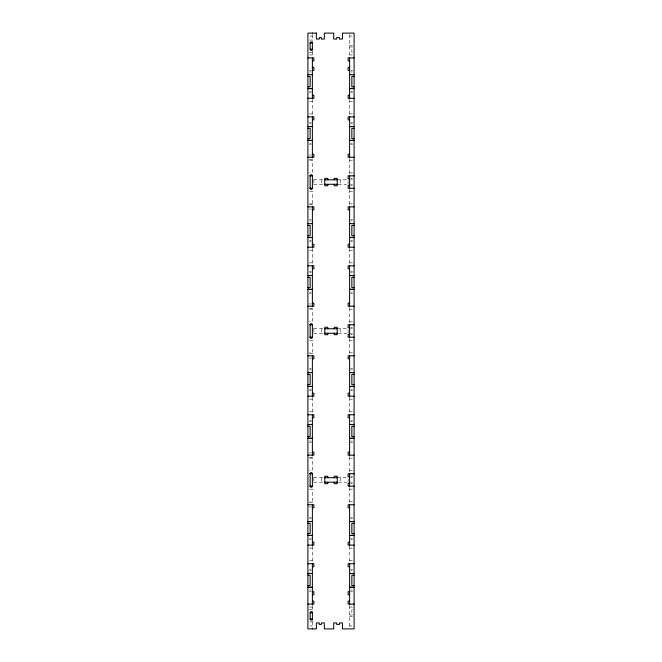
<?xml version="1.0" encoding="UTF-8"?>
<svg xmlns="http://www.w3.org/2000/svg" width="662" height="662" viewBox="0 0 662 662"><rect width="100%" height="100%" fill="white"/><g stroke="black" fill="none" stroke-linecap="round" stroke-linejoin="round"><path stroke-width="0.5" stroke-dasharray="3.31 2.48" d="M310.147 36.079L312.381 36.079M349.619 36.079L351.853 36.079M309.593 40.051L312.381 40.051M349.619 45.513L352.416 45.513M349.619 47.002L352.598 47.002M312.381 52.215L309.593 52.215L310.147 52.199L310.147 51.239M352.407 52.215L351.853 52.215L351.853 47.002M309.593 54.946L312.381 54.946M349.619 54.946L352.416 54.946M309.402 70.47L311.264 70.47M350.736 70.47L352.598 70.47M309.593 71.959L311.264 71.959M350.736 71.959L352.416 71.959M309.593 91.323L311.264 91.323M350.736 91.323L352.416 91.323M309.402 92.812L311.264 92.812M350.736 92.812L352.598 92.812M309.593 101.245L312.381 101.245M349.619 101.245L352.416 101.245M309.593 113.905L312.381 113.905M349.619 113.905L352.416 113.905M309.402 122.338L311.264 122.338M350.736 122.338L352.598 122.338M309.593 123.827L311.264 123.827M350.736 123.827L352.416 123.827M309.593 143.191L311.264 143.191M350.736 143.191L352.416 143.191M309.402 144.68L311.264 144.68M350.736 144.68L352.598 144.68M309.402 154.991L311.264 154.991M309.402 159.459L312.381 159.459L312.381 158.806M309.7 160.204L312.381 160.204L312.381 172.865L309.7 172.865M349.619 160.204L352.407 160.204M349.619 172.865L352.407 172.865M350.736 178.326L352.407 178.326M313.556 179.816L324.794 179.816M337.206 179.816L346.673 179.816M350.736 179.816L352.407 179.816M313.556 184.284L323.801 184.284M338.199 184.284L346.673 184.284M350.736 184.284L352.407 184.284M350.736 185.774L352.407 185.774M309.7 191.235L312.381 191.235L312.381 206.056M349.619 191.235L352.416 191.235M309.7 203.896L312.381 203.896M349.619 203.896L352.416 203.896M309.402 204.641L312.381 204.641M309.402 209.109L311.264 209.109M309.402 219.42L311.264 219.42M350.736 219.42L352.598 219.42M309.593 220.909L311.264 220.909M350.736 220.909L352.416 220.909M309.593 240.273L311.264 240.273M350.736 240.273L352.416 240.273M309.402 241.762L311.264 241.762M350.736 241.762L352.598 241.762M309.593 250.195L312.381 250.195M349.619 250.195L352.416 250.195M309.593 262.855L312.381 262.855M349.619 262.855L352.416 262.855M309.402 271.288L311.264 271.288M350.736 271.288L352.598 271.288M309.593 272.777L311.264 272.777M350.736 272.777L352.416 272.777M309.593 292.141L311.264 292.141M350.736 292.141L352.416 292.141M309.402 293.63L311.264 293.63M350.736 293.63L352.598 293.63M309.402 303.941L311.264 303.941M309.402 308.409L312.381 308.409L312.381 307.756M309.7 309.154L312.381 309.154L312.381 321.815L309.7 321.815M349.619 309.154L352.416 309.154M349.619 321.815L352.416 321.815M350.736 327.276L352.407 327.276M313.556 328.766L324.794 328.766M337.206 328.766L346.673 328.766M350.736 328.766L352.407 328.766M313.556 333.234L323.801 333.234M338.199 333.234L346.673 333.234M350.736 333.234L352.407 333.234M350.736 334.724L352.407 334.724M309.7 340.185L312.381 340.185L312.381 352.846L309.7 352.846M349.619 340.185L352.416 340.185M349.619 352.846L352.416 352.846M309.402 353.591L312.381 353.591L312.381 354.244M309.402 358.059L311.264 358.059M309.402 368.37L311.264 368.37M350.736 368.37L352.598 368.37M309.593 369.859L311.264 369.859M350.736 369.859L352.416 369.859M309.593 389.223L311.264 389.223M350.736 389.223L352.407 389.223M309.402 390.712L311.264 390.712M350.736 390.712L352.598 390.712M309.593 399.145L312.381 399.145M349.619 399.145L352.416 399.145M309.593 411.805L312.381 411.805M349.619 411.805L352.407 411.805M309.402 420.238L311.264 420.238M350.736 420.238L352.598 420.238M309.593 421.727L311.264 421.727M350.736 421.727L352.407 421.727M309.593 441.091L311.264 441.091M350.736 441.091L352.416 441.091M309.402 442.58L311.264 442.58M350.736 442.58L352.598 442.58M309.402 452.891L311.264 452.891M309.402 457.359L312.381 457.359L312.381 456.706M309.7 458.104L312.381 458.104L312.381 470.765L309.7 470.765M349.619 458.104L352.407 458.104M349.619 470.765L352.407 470.765M350.736 476.226L352.407 476.226M313.556 477.716L324.794 477.716M337.206 477.716L346.673 477.716M350.736 477.716L352.407 477.716M313.556 482.184L323.801 482.184M338.199 482.184L346.673 482.184M350.736 482.184L352.407 482.184M350.736 483.674L352.407 483.674M309.7 489.135L312.381 489.135L312.381 501.796L309.7 501.796M349.619 489.135L352.407 489.135M349.619 501.796L352.416 501.796M309.402 502.541L312.381 502.541L312.381 503.194M309.402 507.009L311.264 507.009M309.402 517.32L311.264 517.32M350.736 517.32L352.598 517.32M309.593 518.809L311.264 518.809M350.736 518.809L352.416 518.809M309.593 538.173L311.264 538.173M350.736 538.173L352.416 538.173M309.402 539.662L311.264 539.662M350.736 539.662L352.598 539.662M309.593 548.095L312.381 548.095M349.619 548.095L352.407 548.095M309.593 560.755L312.381 560.755M349.619 560.755L352.416 560.755M309.402 569.188L311.264 569.188M350.736 569.188L352.598 569.188M309.593 570.677L311.264 570.677M350.736 570.677L352.407 570.677M309.593 590.041L311.264 590.041M350.736 590.041L352.416 590.041M309.402 591.53L311.264 591.53M350.736 591.53L352.598 591.53M309.593 607.054L312.381 607.054M349.619 607.054L352.416 607.054M312.381 609.785L309.593 609.785L310.147 609.801L310.147 610.761M352.407 609.785L351.853 609.785L351.853 614.998M349.619 614.998L352.598 614.998M349.619 616.487L352.407 616.487M309.593 621.949L312.381 621.949M310.147 625.921L312.381 625.921M349.619 625.921L351.853 625.921M349.619 34.465L349.619 57.18M349.619 99.383L349.619 115.767M349.619 158.905L349.619 174.545M349.619 189.564L349.619 206.13M349.619 248.333L349.619 264.717M349.619 307.855L349.619 323.486M349.619 338.505L349.619 354.145M349.619 397.283L349.619 413.667M349.619 456.797L349.619 472.436M349.619 487.455L349.619 503.095M349.619 546.233L349.619 562.617M349.619 605.747L349.619 627.535M348.129 180.709L348.129 184.284M348.129 329.659L348.129 333.234M348.129 478.609L348.129 482.184M340.185 179.816L340.185 184.284M340.185 328.766L340.185 333.234M340.185 477.716L340.185 482.184M321.815 179.816L321.815 184.284M321.815 328.766L321.815 333.234M321.815 477.716L321.815 482.184M313.871 179.816L313.871 184.284M313.871 328.766L313.871 333.234M313.871 477.716L313.871 482.184M312.381 34.689L312.381 40.614M312.381 51.288L312.381 57.18M312.381 99.383L312.381 115.767M312.381 248.333L312.381 264.717M312.381 397.283L312.381 413.667M312.381 546.233L312.381 562.617M312.381 605.755L312.381 610.72M312.381 621.395L312.381 627.311"/><path stroke-width="0.99" d="M310.147 43.03L312.381 43.03M310.147 49.236L312.381 49.236A1.117 1.117 0 0 1 311.264 50.353A1.117 1.117 0 0 1 310.147 49.236L310.147 42.848A0.852 0.852 0 0 1 310.404 42.244L310.66 42.054A1.299 1.299 0 0 1 311.959 42.111L312.125 42.244A0.852 0.852 0 0 1 312.381 42.848M307.913 57.925L313.871 57.925L313.871 60.904L312.381 60.904M354.087 57.925L348.129 57.925L348.129 60.904L349.619 60.904M312.381 67.359L313.871 67.359L313.871 70.338L312.381 70.338M349.619 67.359L348.129 67.359L348.129 70.338L349.619 70.338M307.913 74.665L312.381 74.732M349.619 74.665L354.087 74.732M307.913 76.428L310.147 76.428L310.147 86.854L307.913 86.854M354.087 76.428L351.853 76.428L351.853 86.854L354.087 86.854M307.913 88.559L312.381 88.559M349.619 88.559L354.087 88.559M307.913 88.617L312.381 88.617M349.619 88.617L354.087 88.617M312.381 95.287L313.871 95.287L313.871 98.266L307.913 98.266M349.619 95.287L348.129 95.287L348.129 98.266L354.087 98.266M307.913 116.884L313.871 116.884L313.871 119.863L312.381 119.863M354.087 116.884L348.129 116.884L348.129 119.863L349.619 119.863M307.913 126.533L312.381 126.591M349.619 126.591L354.087 126.533M307.913 128.296L310.147 128.296L310.147 138.722L307.913 138.722M354.087 128.296L351.853 128.296L351.853 138.722L354.087 138.722M312.381 154.246L313.871 154.246L313.871 157.225L307.913 157.225M349.619 154.246L348.129 154.246L348.129 157.225L354.087 157.225M309.7 175.844L312.381 175.844L312.381 188.256A1.117 1.117 0 0 1 311.264 189.373A1.117 1.117 0 0 1 310.147 188.256L310.147 175.844A1.117 1.117 0 0 1 311.264 174.727A1.117 1.117 0 0 1 312.381 175.844M354.087 175.844L348.129 175.844L348.129 178.823L349.619 178.823M324.794 179.816L337.206 179.816M324.794 184.284L337.206 184.284M349.619 185.277L348.129 185.277L348.129 188.256L354.087 188.256M309.7 188.256L312.381 188.256M307.913 206.875L313.871 206.875L313.871 209.854L312.381 209.854M354.087 206.875L348.129 206.875L348.129 209.854L349.619 209.854M307.913 223.615L312.381 223.682M349.619 223.615L354.087 223.682M307.913 225.378L310.147 225.378L310.147 235.804L307.913 235.804M354.087 225.378L351.853 225.378L351.853 235.804L354.087 235.804M307.913 237.509L312.381 237.509M349.619 237.509L354.087 237.509M307.913 237.567L312.381 237.567M349.619 237.567L354.087 237.567M312.381 244.237L313.871 244.237L313.871 247.216L307.913 247.216M349.619 244.237L348.129 244.237L348.129 247.216L354.087 247.216M307.913 265.834L313.871 265.834L313.871 268.813L312.381 268.813M354.087 265.834L348.129 265.834L348.129 268.813L349.619 268.813M307.913 275.483L312.381 275.483M349.619 275.541L354.087 275.541M307.913 277.246L310.147 277.246L310.147 287.672L307.913 287.672M354.087 277.246L351.853 277.246L351.853 287.672L354.087 287.672M312.381 303.196L313.871 303.196L313.871 306.175L307.913 306.175M349.619 303.196L348.129 303.196L348.129 306.175L354.087 306.175M309.7 324.794L312.381 324.794L312.381 337.206A1.117 1.117 0 0 1 311.264 338.323A1.117 1.117 0 0 1 310.147 337.206L310.147 324.794A1.117 1.117 0 0 1 311.264 323.677A1.117 1.117 0 0 1 312.381 324.794M354.087 324.794L348.129 324.794L348.129 327.773L349.619 327.773M324.794 328.766L337.206 328.766M324.794 333.234L337.206 333.234M349.619 334.227L348.129 334.227L348.129 337.206L354.087 337.206M309.7 337.206L312.381 337.206M307.913 355.825L313.871 355.825L313.871 358.804L312.381 358.804M354.087 355.825L348.129 355.825L348.129 358.804L349.619 358.804M307.913 372.632L312.381 372.565M349.619 372.632L354.087 372.632M307.913 374.328L310.147 374.328L310.147 384.754L307.913 384.754M354.087 374.328L351.853 374.328L351.853 384.754L354.087 384.754M307.913 386.459L312.381 386.459M349.619 386.459L354.087 386.459M307.913 386.517L312.381 386.517M349.619 386.517L354.087 386.517M312.381 393.187L313.871 393.187L313.871 396.166L307.913 396.166M349.619 393.187L348.129 393.187L348.129 396.166L354.087 396.166M307.913 414.784L313.871 414.784L313.871 417.763L312.381 417.763M354.087 414.784L348.129 414.784L348.129 417.763L349.619 417.763M307.913 424.491L312.381 424.433M349.619 424.491L354.087 424.433M307.913 426.196L310.147 426.196L310.147 436.622L307.913 436.622M354.087 426.196L351.853 426.196L351.853 436.622L354.087 436.622M312.381 452.146L313.871 452.146L313.871 455.125L307.913 455.125M349.619 452.146L348.129 452.146L348.129 455.125L354.087 455.125M309.7 473.744L312.381 473.744L312.381 486.156A1.117 1.117 0 0 1 311.264 487.273A1.117 1.117 0 0 1 310.147 486.156L310.147 473.744A1.117 1.117 0 0 1 311.264 472.627A1.117 1.117 0 0 1 312.381 473.744M354.087 473.744L348.129 473.744L348.129 476.723L349.619 476.723M324.794 477.716L337.206 477.716M324.794 482.184L337.206 482.184M349.619 483.177L348.129 483.177L348.129 486.156L354.087 486.156M309.7 486.156L312.381 486.156M307.913 504.775L313.871 504.775L313.871 507.754L312.381 507.754M354.087 504.775L348.129 504.775L348.129 507.754L349.619 507.754M307.913 521.582L312.381 521.515M349.619 521.582L354.087 521.515M307.913 523.278L310.147 523.278L310.147 533.704L307.913 533.704M354.087 523.278L351.853 523.278L351.853 533.704L354.087 533.704M307.913 535.409L312.381 535.409M349.619 535.409L354.087 535.409M307.913 535.467L312.381 535.467M349.619 535.467L354.087 535.467M312.381 542.137L313.871 542.137L313.871 545.116L307.913 545.116M349.619 542.137L348.129 542.137L348.129 545.116L354.087 545.116M307.913 563.734L313.871 563.734L313.871 566.713L312.381 566.713M354.087 563.734L348.129 563.734L348.129 566.713L349.619 566.713M307.913 573.383L312.381 573.441M349.619 573.441L354.087 573.383M307.913 575.146L310.147 575.146L310.147 585.572L307.913 585.572M354.087 575.146L351.853 575.146L351.853 585.572L354.087 585.572M312.381 591.663L313.871 591.663L313.871 594.642L312.381 594.642M349.619 591.663L348.129 591.663L348.129 594.642L349.619 594.642M312.381 601.096L313.871 601.096L313.871 604.075L307.913 604.075M349.619 601.096L348.129 601.096L348.129 604.075L354.087 604.075M310.147 612.764L312.381 612.764A1.117 1.117 0 0 0 311.264 611.647A1.117 1.117 0 0 0 310.147 612.764L310.147 619.152A0.852 0.852 0 0 0 310.404 619.756L310.66 619.946A1.299 1.299 0 0 0 311.959 619.889L312.125 619.756A0.852 0.852 0 0 0 312.381 619.152M310.147 618.97L312.381 618.97M349.619 57.925L349.619 98.266M349.619 116.884L349.619 157.97M349.619 175.844L349.619 188.256M349.619 206.875L349.619 247.216M349.619 265.834L349.619 306.92M349.619 324.794L349.619 337.206M349.619 355.825L349.619 396.166M349.619 414.784L349.619 455.87M349.619 473.744L349.619 486.156M349.619 504.775L349.619 545.116M349.619 563.734L349.619 604.82M334.236 179.816L334.236 178.326L337.215 178.326L337.215 185.774L334.236 185.774L334.236 184.284M334.236 328.766L334.236 327.276L337.215 327.276L337.215 334.724L334.236 334.724L334.236 333.234M334.236 477.716L334.236 476.226L337.215 476.226L337.215 483.674L334.236 483.674L334.236 482.184M327.781 179.816L327.781 178.326L324.802 178.326L324.802 185.774L327.781 185.774L327.781 184.284M327.781 328.766L327.781 327.276L324.802 327.276L324.802 334.724L327.781 334.724L327.781 333.234M327.781 477.716L327.781 476.226L324.802 476.226L324.802 483.674L327.781 483.674L327.781 482.184M312.381 33.1L312.381 33.539M312.381 42.103L312.381 49.981M312.381 57.925L312.381 98.266M312.381 116.884L312.381 157.837M312.381 206.875L312.381 247.216M312.381 265.834L312.381 306.787M312.381 355.825L312.381 396.166M312.381 414.784L312.381 455.737M312.381 504.775L312.381 545.116M312.381 563.734L312.381 604.82M312.381 612.019L312.381 619.905M312.381 628.47L312.381 628.9M316.353 33.1L307.913 33.1L307.913 628.9L316.353 628.9L316.353 622.942L319.332 622.942L319.332 624.432L321.343 624.432L321.343 622.942L324.322 622.942L324.322 628.9L333.731 628.9L333.731 622.942L336.71 622.942L336.71 624.432L339.44 624.432L339.44 622.942L342.42 622.942L342.42 628.9L354.087 628.9L354.087 33.1L342.42 33.1L342.42 39.058L339.44 39.058L339.44 37.569L336.71 37.569L336.71 39.058L333.731 39.058L333.731 33.1L324.322 33.1L324.322 39.058L321.343 39.058L321.343 37.569L319.332 37.569L319.332 39.058L316.353 39.058L316.353 33.1M312.381 140.418L307.913 140.418L312.381 140.485M354.087 140.418L349.619 140.418L354.087 140.485M312.381 289.368L307.913 289.368L312.381 289.435M354.087 289.368L349.619 289.368L354.087 289.435M312.381 438.318L307.913 438.318L312.381 438.385M354.087 438.318L349.619 438.318L354.087 438.385M312.381 587.268L307.913 587.268L312.381 587.335M354.087 587.268L349.619 587.268L354.087 587.335"/></g></svg>
